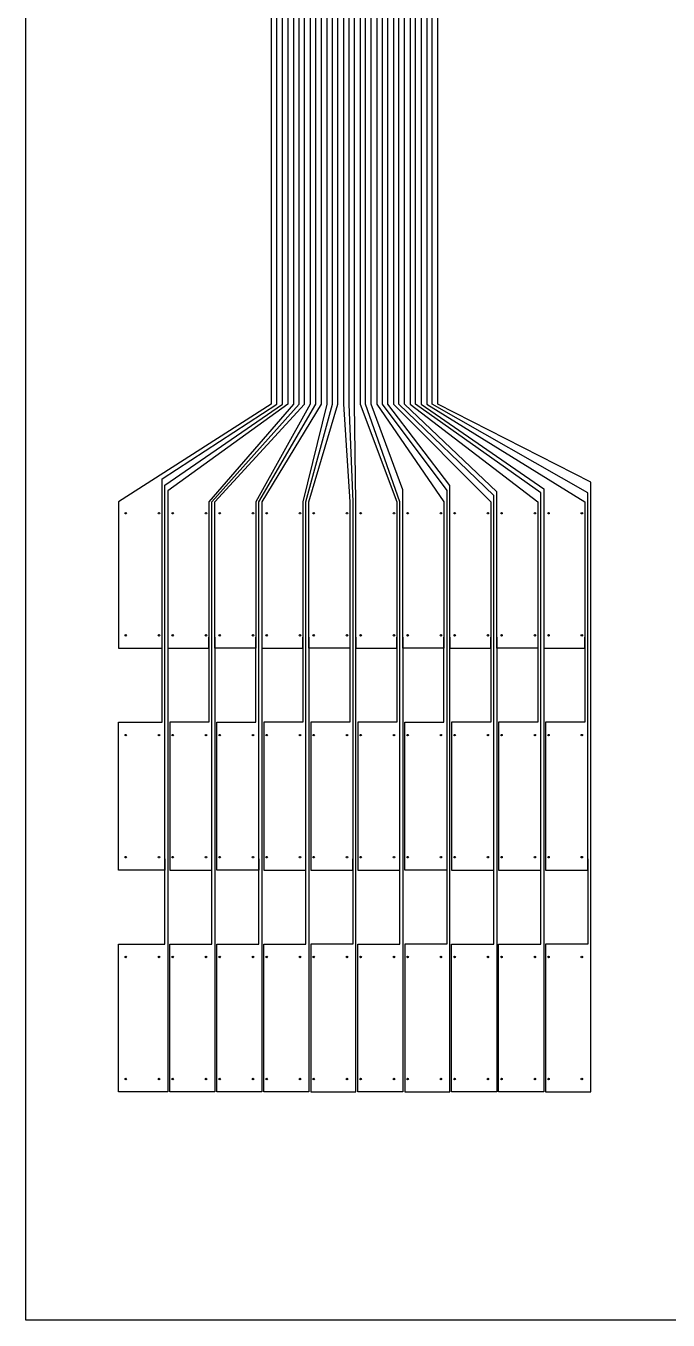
# Model space of a CAD drawing. Header units: inches. Extents: x 12.5 to 52.5, y 12.5 to 82.5.
# Drawn here: x 12.52 to 29.88, y 12.47 to 47.47 of the extents above; entities that cross this region are included whole.
import ezdxf

# ---------------------------------------------------------------- set-up
doc = ezdxf.new("R2010")
doc.units = ezdxf.units.IN
doc.header["$MEASUREMENT"] = 0
doc.layers.add('Foil', color=5, linetype='Continuous')

msp = doc.modelspace()

# ---------------------------------------------------------------- linework, layer by layer
at = {"layer": 'Foil'}
for p, q in [((12.515, 12.466), (12.515, 82.466)), ((19.15, 64.235), (19.15, 37.235)), ((19.3, 37.235), (19.3, 64.235)), ((19.45, 37.235), (19.45, 64.235)), ((19.6, 64.235), (19.6, 37.235)), ((19.75, 64.235), (19.75, 37.235)), ((19.9, 37.235), (19.9, 64.235)), ((20.05, 37.235), (20.05, 64.235)), ((20.2, 64.235), (20.2, 37.235)), ((20.35, 37.235), (20.35, 64.235)), ((20.5, 64.235), (20.5, 37.235)), ((20.65, 64.235), (20.65, 37.235)), ((20.8, 37.235), (20.8, 64.235)), ((20.95, 37.235), (20.95, 64.235)), ((21.1, 64.235), (21.1, 37.235)), ((21.25, 64.235), (21.25, 37.235)), ((21.4, 37.235), (21.4, 64.235)), ((21.55, 64.235), (21.55, 37.235)), ((21.7, 37.235), (21.7, 64.235)), ((21.85, 37.235), (21.85, 64.235)), ((22, 64.235), (22, 37.235)), ((22.15, 64.235), (22.15, 37.235)), ((22.3, 37.235), (22.3, 64.235)), ((22.45, 64.235), (22.45, 37.235)), ((22.6, 37.235), (22.6, 64.235)), ((22.75, 37.235), (22.75, 64.235)), ((22.9, 64.235), (22.9, 37.235)), ((23.05, 37.235), (23.05, 64.235)), ((23.2, 64.235), (23.2, 37.235)), ((23.35, 64.235), (23.35, 37.235)), ((23.5, 37.235), (23.5, 64.235)), ((23.65, 37.235), (23.65, 64.235)), ((19.15, 37.235), (15.015, 34.598)), ((16.195, 35.214), (19.3, 37.235)), ((16.275, 35.047), (19.45, 37.235)), ((19.6, 37.235), (16.355, 34.896)), ((19.75, 37.235), (17.465, 34.598)), ((17.545, 34.598), (19.9, 37.235)), ((17.625, 34.598), (20.05, 37.235)), ((20.2, 37.235), (18.735, 34.598)), ((18.815, 34.598), (20.35, 37.235)), ((20.5, 37.235), (18.895, 34.598)), ((20.65, 37.235), (20.005, 34.598)), ((20.085, 34.598), (20.8, 37.235)), ((20.165, 34.598), (20.95, 37.235)), ((21.1, 37.235), (21.275, 34.598)), ((21.25, 37.235), (21.355, 34.598)), ((21.435, 34.598), (21.4, 37.235)), ((21.55, 37.235), (22.545, 34.598)), ((22.625, 34.598), (21.7, 37.235)), ((22.705, 34.916), (21.85, 37.235)), ((22, 37.235), (23.815, 34.598)), ((22.15, 37.235), (23.895, 34.897)), ((23.975, 35.037), (22.3, 37.235)), ((22.45, 37.235), (25.085, 34.598)), ((25.165, 34.767), (22.6, 37.235)), ((25.245, 34.868), (22.75, 37.235)), ((22.9, 37.235), (26.355, 34.598)), ((26.435, 34.837), (23.05, 37.235)), ((23.2, 37.235), (26.515, 34.944)), ((23.35, 37.235), (27.625, 34.598)), ((27.705, 34.835), (23.5, 37.235)), ((27.785, 35.131), (23.65, 37.235)), ((16.195, 30.636), (16.195, 35.214)), ((16.275, 24.636), (16.275, 35.047)), ((23.975, 30.636), (23.975, 35.037)), ((27.785, 18.636), (27.785, 35.131)), ((16.355, 34.896), (16.355, 30.636)), ((22.705, 30.636), (22.705, 34.916)), ((23.895, 34.897), (23.895, 24.636)), ((25.165, 24.636), (25.165, 34.767)), ((25.245, 30.636), (25.245, 34.868)), ((26.435, 24.636), (26.435, 34.837)), ((26.515, 34.944), (26.515, 30.636)), ((27.705, 24.636), (27.705, 34.835)), ((15.015, 34.598), (15.015, 30.636)), ((17.465, 34.598), (17.465, 30.636)), ((17.545, 24.636), (17.545, 34.598)), ((17.625, 30.636), (17.625, 34.598)), ((18.735, 34.598), (18.735, 30.636)), ((18.815, 24.636), (18.815, 34.598)), ((18.895, 34.598), (18.895, 30.636)), ((20.005, 34.598), (20.005, 30.636)), ((20.085, 24.636), (20.085, 34.598)), ((20.165, 30.636), (20.165, 34.598)), ((21.275, 34.598), (21.275, 30.636)), ((21.355, 34.598), (21.355, 24.636)), ((21.435, 30.636), (21.435, 34.598)), ((22.545, 34.598), (22.545, 30.636)), ((22.625, 24.636), (22.625, 34.598)), ((23.815, 34.598), (23.815, 30.636)), ((25.085, 34.598), (25.085, 30.636)), ((26.355, 34.598), (26.355, 30.636)), ((27.625, 34.598), (27.625, 30.636)), ((16.195, 30.636), (16.195, 30.936)), ((16.355, 30.936), (16.355, 30.636)), ((17.465, 30.636), (17.465, 30.936)), ((17.625, 30.936), (17.625, 30.636)), ((18.735, 30.636), (18.735, 30.936)), ((18.895, 30.936), (18.895, 30.636)), ((20.005, 30.636), (20.005, 30.936)), ((20.165, 30.936), (20.165, 30.636)), ((21.275, 30.936), (21.275, 30.636)), ((21.435, 30.936), (21.435, 30.636)), ((22.545, 30.636), (22.545, 30.936)), ((22.705, 30.936), (22.705, 30.636)), ((23.815, 30.636), (23.815, 30.936)), ((23.975, 30.936), (23.975, 30.636)), ((25.085, 30.636), (25.085, 30.936)), ((25.245, 30.936), (25.245, 30.636)), ((26.355, 30.936), (26.355, 30.636)), ((26.515, 30.936), (26.515, 30.636)), ((27.625, 30.636), (27.625, 30.936)), ((15.015, 30.636), (16.195, 30.636)), ((16.195, 28.636), (16.195, 30.636)), ((16.355, 30.636), (17.465, 30.636)), ((16.355, 30.636), (16.355, 18.636)), ((17.465, 30.636), (17.465, 28.636)), ((17.625, 30.636), (17.625, 18.636)), ((18.735, 30.636), (17.625, 30.636)), ((18.735, 28.636), (18.735, 30.636)), ((18.895, 30.636), (18.895, 18.636)), ((18.895, 30.636), (20.005, 30.636)), ((20.005, 30.636), (20.005, 28.636)), ((21.275, 30.636), (20.165, 30.636)), ((20.165, 30.636), (20.165, 18.636)), ((21.275, 30.636), (21.275, 28.636)), ((21.435, 18.636), (21.435, 30.636)), ((21.435, 30.636), (22.545, 30.636)), ((22.545, 30.636), (22.545, 28.636)), ((23.815, 30.636), (22.705, 30.636)), ((22.705, 30.636), (22.705, 18.636)), ((23.815, 28.636), (23.815, 30.636)), ((23.975, 18.636), (23.975, 30.636)), ((23.975, 30.636), (25.085, 30.636)), ((25.085, 30.636), (25.085, 28.636)), ((26.355, 30.636), (25.245, 30.636)), ((25.245, 30.636), (25.245, 18.636)), ((26.355, 30.636), (26.355, 28.636)), ((26.515, 30.636), (26.515, 18.636)), ((26.515, 30.636), (27.625, 30.636)), ((27.625, 30.636), (27.625, 28.636)), ((15.015, 24.636), (15.015, 28.636)), ((15.015, 28.636), (16.195, 28.636)), ((17.465, 28.636), (16.405, 28.636)), ((16.405, 28.636), (16.405, 24.636)), ((17.675, 24.636), (17.675, 28.636)), ((17.675, 28.636), (18.735, 28.636)), ((20.005, 28.636), (18.945, 28.636)), ((18.945, 28.636), (18.945, 24.636)), ((21.275, 28.636), (20.215, 28.636)), ((20.215, 28.636), (20.215, 24.636)), ((22.545, 28.636), (21.485, 28.636)), ((21.485, 28.636), (21.485, 24.636)), ((22.755, 24.636), (22.755, 28.636)), ((22.755, 28.636), (23.815, 28.636)), ((25.085, 28.636), (24.025, 28.636)), ((24.025, 28.636), (24.025, 24.636)), ((26.355, 28.636), (25.295, 28.636)), ((25.295, 28.636), (25.295, 24.636)), ((27.625, 28.636), (26.565, 28.636)), ((26.565, 28.636), (26.565, 24.636)), ((16.275, 24.936), (16.275, 24.636)), ((17.545, 24.636), (17.545, 24.936)), ((18.815, 24.936), (18.815, 24.636)), ((20.085, 24.636), (20.085, 24.936)), ((21.355, 24.636), (21.355, 24.936)), ((22.625, 24.636), (22.625, 24.936)), ((23.895, 24.936), (23.895, 24.636)), ((25.165, 24.636), (25.165, 24.936)), ((26.435, 24.636), (26.435, 24.936)), ((27.705, 24.636), (27.705, 24.936)), ((27.705, 24.936), (27.705, 24.636)), ((16.275, 24.636), (15.015, 24.636)), ((16.275, 22.636), (16.275, 24.636)), ((16.405, 24.636), (17.545, 24.636)), ((17.545, 22.636), (17.545, 24.636)), ((18.815, 24.636), (17.675, 24.636)), ((18.815, 22.636), (18.815, 24.636)), ((18.945, 24.636), (20.085, 24.636)), ((20.085, 22.636), (20.085, 24.636)), ((20.215, 24.636), (21.355, 24.636)), ((21.355, 24.636), (21.355, 22.636)), ((21.485, 24.636), (22.625, 24.636)), ((22.625, 22.636), (22.625, 24.636)), ((23.895, 24.636), (22.755, 24.636)), ((23.895, 24.636), (23.895, 22.636)), ((24.025, 24.636), (25.165, 24.636)), ((25.165, 22.636), (25.165, 24.636)), ((25.295, 24.636), (26.435, 24.636)), ((26.435, 22.636), (26.435, 24.636)), ((26.565, 24.636), (27.705, 24.636)), ((27.705, 24.636), (27.705, 22.636)), ((15.015, 18.636), (15.015, 22.636)), ((15.015, 22.636), (16.275, 22.636)), ((16.405, 18.636), (16.405, 22.636)), ((16.405, 22.636), (17.545, 22.636)), ((17.675, 18.636), (17.675, 22.636)), ((17.675, 22.636), (18.815, 22.636)), ((18.945, 18.636), (18.945, 22.636)), ((18.945, 22.636), (20.085, 22.636)), ((21.355, 22.636), (20.215, 22.636)), ((20.215, 22.636), (20.215, 18.636)), ((21.485, 18.636), (21.485, 22.636)), ((21.485, 22.636), (22.625, 22.636)), ((23.895, 22.636), (22.755, 22.636)), ((22.755, 22.636), (22.755, 18.636)), ((24.025, 18.636), (24.025, 22.636)), ((24.025, 22.636), (25.165, 22.636)), ((25.295, 18.636), (25.295, 22.636)), ((25.295, 22.636), (26.435, 22.636)), ((27.705, 22.636), (26.565, 22.636)), ((26.565, 22.636), (26.565, 18.636)), ((16.355, 18.636), (15.015, 18.636)), ((17.625, 18.636), (16.405, 18.636)), ((18.895, 18.636), (17.675, 18.636)), ((20.165, 18.636), (18.945, 18.636)), ((20.215, 18.636), (21.435, 18.636)), ((22.705, 18.636), (21.485, 18.636)), ((22.755, 18.636), (23.975, 18.636)), ((25.245, 18.636), (24.025, 18.636)), ((26.515, 18.636), (25.295, 18.636)), ((26.565, 18.636), (27.785, 18.636)), ((52.515, 12.466), (12.515, 12.466))]:
    msp.add_line(p, q, dxfattribs=at)
for centre in [(15.215, 34.286), (16.115, 34.286), (16.485, 34.286), (17.385, 34.286), (17.755, 34.286), (18.655, 34.286), (19.025, 34.286), (19.925, 34.286), (20.295, 34.286), (21.195, 34.286), (21.565, 34.286), (22.465, 34.286), (22.835, 34.286), (23.735, 34.286), (24.105, 34.286), (25.005, 34.286), (25.375, 34.286), (26.275, 34.286), (26.645, 34.286), (27.545, 34.286), (15.215, 30.986), (16.115, 30.986), (16.485, 30.986), (17.385, 30.986), (17.755, 30.986), (18.655, 30.986), (19.025, 30.986), (19.925, 30.986), (20.295, 30.986), (21.195, 30.986), (21.565, 30.986), (22.465, 30.986), (22.835, 30.986), (23.735, 30.986), (24.105, 30.986), (25.005, 30.986), (25.375, 30.986), (26.275, 30.986), (26.645, 30.986), (27.545, 30.986), (15.215, 28.286), (16.115, 28.286), (16.485, 28.286), (17.385, 28.286), (17.755, 28.286), (18.655, 28.286), (19.025, 28.286), (19.925, 28.286), (20.295, 28.286), (21.195, 28.286), (21.565, 28.286), (22.465, 28.286), (22.835, 28.286), (23.735, 28.286), (24.105, 28.286), (25.005, 28.286), (25.375, 28.286), (26.275, 28.286), (26.645, 28.286), (27.545, 28.286), (15.215, 24.986), (16.115, 24.986), (16.485, 24.986), (17.385, 24.986), (17.755, 24.986), (18.655, 24.986), (19.025, 24.986), (19.925, 24.986), (20.295, 24.986), (21.195, 24.986), (21.565, 24.986), (22.465, 24.986), (22.835, 24.986), (23.735, 24.986), (24.105, 24.986), (25.005, 24.986), (25.375, 24.986), (26.275, 24.986), (26.645, 24.986), (27.545, 24.986), (15.215, 22.286), (16.115, 22.286), (16.485, 22.286), (17.385, 22.286), (17.755, 22.286), (18.655, 22.286), (19.025, 22.286), (19.925, 22.286), (20.295, 22.286), (21.195, 22.286), (21.565, 22.286), (22.465, 22.286), (22.835, 22.286), (23.735, 22.286), (24.105, 22.286), (25.005, 22.286), (25.375, 22.286), (26.275, 22.286), (26.645, 22.286), (27.545, 22.286), (15.215, 18.986), (16.115, 18.986), (16.485, 18.986), (17.385, 18.986), (17.755, 18.986), (18.655, 18.986), (19.025, 18.986), (19.925, 18.986), (20.295, 18.986), (21.195, 18.986), (21.565, 18.986), (22.465, 18.986), (22.835, 18.986), (23.735, 18.986), (24.105, 18.986), (25.005, 18.986), (25.375, 18.986), (26.275, 18.986), (26.645, 18.986), (27.545, 18.986)]:
    msp.add_circle(centre, 0.02, dxfattribs=at)

doc.saveas('drawing.dxf')
